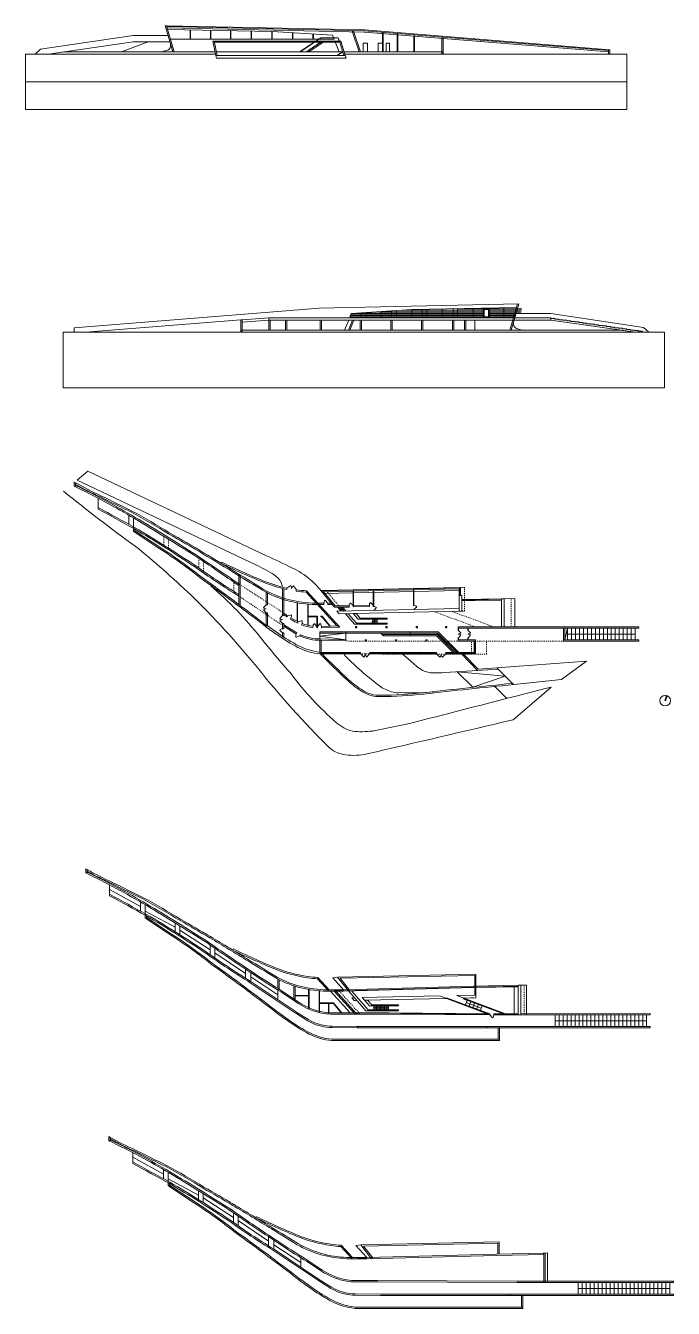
# Model space of a CAD drawing. Header units: millimetres. Extents: x 1342160 to 1488661, y 323416 to 613398.
import ezdxf

# ---------------------------------------------------------------- set-up
doc = ezdxf.new("R2010")
doc.units = ezdxf.units.MM
doc.header["$LTSCALE"] = 1016
doc.linetypes.add('STYLE_01', pattern=[0.41664, 0.20828, -0.20836])
for name, color, linetype, lineweight in [('Aristration', 7, 'Continuous', 5), ('ARROWS', 7, 'Continuous', 20), ('DOORS', 7, 'Continuous', 20), ('DOTTED', 7, 'STYLE_01', 5), ('GROUND', 7, 'Continuous', 5), ('HEAVY', 7, 'Continuous', 15), ('MEDIUM', 7, 'Continuous', 5), ('None', 7, 'Continuous', 5), ('scale', 7, 'Continuous', 20)]:
    doc.layers.add(name, color=color, linetype=linetype, lineweight=lineweight)

# ---------------------------------------------------------------- blocks, each defined once
blk = doc.blocks.new('*U0')
at = {"layer": 'HEAVY', "lineweight": 15}
for p, q in [((-167634, 103005), (-148497, 105769)), ((-145091, 105769), (-151101, 103505)), ((-148497, 105769), (-140178, 105769)), ((-40706, 103005), (-40706, 104005))]:
    blk.add_line(p, q, dxfattribs=at)
for points in [[(-140968, 109430), (-139183, 103505), (-139496, 103505), (-141284, 109437), (-140968, 109430)], [(-140624, 107246), (-148477, 107246), (-169419, 104098), (-170678, 103005)], [(-129855, 103005), (-167634, 103005), (-164173, 103505), (-129963, 103505)], [(-100776, 103505), (-78375, 103505), (-78375, 103005), (-100616, 103005)]]:
    blk.add_lwpolyline(points, dxfattribs=at)
for points in [[(-96168, 107973), (-41006, 103527), (-41006, 103828), (-96132, 108271), (-140908, 109229), (-140817, 108927)], [(-98968, 108223), (-98661, 108223), (-97070, 103505), (-97377, 103505), (-98968, 108223)], [(-91969, 103505), (-92119, 103505), (-92119, 107741), (-91969, 107741)], [(-88631, 103505), (-88781, 103505), (-88781, 107528), (-88631, 107528)], [(-130479, 105897), (-130172, 105897), (-129484, 102705), (-129791, 102705), (-130479, 105897)], [(-130129, 105697), (-101662, 105697), (-101662, 105897), (-130172, 105897)], [(-101849, 105897), (-101542, 105897), (-100520, 102705), (-100827, 102705), (-101849, 105897)], [(-84831, 103505), (-84981, 103505), (-84981, 107161), (-84831, 107161)], [(-78375, 103178), (-78675, 103178), (-78675, 106667), (-78375, 106643)], [(-129791, 102705), (-100520, 102705), (-100324, 102092), (-129659, 102092)], [(-41006, 103005), (-40706, 103005), (-40706, 104005), (-41006, 104005)]]:
    blk.add_lwpolyline(points, close=True, dxfattribs=at)
at = {"layer": 'HEAVY', "lineweight": 15, "flags": 128}
blk.add_lwpolyline([(-142092, 103505), (-139496, 103505), (-140006, 105196), (-140006, 105196, -0.1066449), (-140191, 104336), (-140191, 104336), (-140191, 104336, -0.2020886), (-140951, 103812), (-140951, 103812), (-140951, 103812, -0.0305524), (-142092, 103505)], format="xyb", close=True, dxfattribs=at)
blk = doc.blocks.new('*U1')
at = {"layer": 'HEAVY', "lineweight": 15}
for p, q in [((-106382, 45581), (-61225, 46547)), ((-61225, 46547), (-63013, 40615)), ((-161803, 41115), (-106382, 45581)), ((-161803, 40115), (-161803, 41115)), ((-71231, 42879), (-71231, 40615)), ((-33312, 40115), (-28342, 40115))]:
    blk.add_line(p, q, dxfattribs=at)
blk.add_lwpolyline([(-61886, 44356), (-54032, 44356), (-33090, 41208), (-31831, 40115)], dxfattribs=at)
for points in [[(-124134, 40288), (-123834, 40288), (-123834, 42921), (-124134, 42896)], [(-124134, 40115), (-34875, 40115), (-38337, 40615), (-124134, 40615)], [(-123834, 42921), (-117828, 43379), (-117828, 42879), (-123834, 42421)], [(-117828, 42879), (-54012, 42879), (-54012, 43379), (-117828, 43379)], [(-117828, 40615), (-117528, 40615), (-117528, 42879), (-117828, 42879)], [(-114028, 40615), (-113728, 40615), (-113728, 42879), (-114028, 42879)], [(-106180, 40615), (-105880, 40615), (-105880, 42879), (-106180, 42879)], [(-54012, 43379), (-54012, 43229), (-53112, 43229), (-53112, 43099), (-52212, 43099), (-52212, 42969), (-51312, 42969), (-51312, 42839), (-50412, 42839), (-50412, 42709), (-49512, 42709), (-49512, 42579), (-48612, 42579), (-48612, 42449), (-47712, 42449), (-47712, 42319), (-46812, 42319), (-46812, 42189), (-45912, 42189), (-45912, 42059), (-45012, 42059), (-45012, 41929), (-44112, 41929), (-44112, 41799), (-43212, 41799), (-43212, 41669), (-42312, 41669), (-42312, 41539), (-41412, 41539), (-41412, 41409), (-40512, 41409), (-40512, 41279), (-39612, 41279), (-39612, 41149), (-38712, 41149), (-38712, 41019), (-37812, 41019), (-37812, 40889), (-36912, 40889), (-36912, 40759), (-36012, 40759), (-36012, 40629), (-35112, 40629), (-35112, 40499), (-34212, 40499), (-34212, 40369), (-33312, 40369), (-33312, 40115), (-34875, 40115), (-54012, 42879)]]:
    blk.add_lwpolyline(points, close=True, dxfattribs=at)
at = {"layer": 'HEAVY', "lineweight": 15, "flags": 128}
blk.add_lwpolyline([(-62503, 42306, 0.1066449), (-62318, 41446), (-62318, 41446), (-62318, 41446, 0.2020886), (-61558, 40922), (-61558, 40922), (-61558, 40922, 0.0305524), (-60417, 40615), (-60417, 40615)], format="xyb", dxfattribs=at)
blk = doc.blocks.new('*U2')
at = {"layer": 'HEAVY', "lineweight": 15}
for p, q in [((-113754, -18014), (-113694, -17720)), ((-65139, -20125), (-65139, -20432)), ((-74118, -20620), (-74124, -20320)), ((-110796, -28518), (-110670, -28246)), ((-102001, -26269), (-102003, -26269)), ((-74972, -29432), (-74972, -29732)), ((-71052, -29732), (-71352, -29732)), ((-51137, -29432), (-51137, -29732)), ((-96000, -32538), (-96000, -32538)), ((-66238, -35744), (-65954, -36025)), ((-62681, -39265), (-62403, -39540))]:
    blk.add_line(p, q, dxfattribs=at)
for points in [[(-161793, 5307), (-161493, 5307), (-161493, 6058), (-161793, 6254)], [(-148394, -4865), (-148094, -4865), (-148094, -4393), (-148394, -4224)], [(-124604, -21412), (-124304, -21635), (-124304, -15084), (-124604, -14904)], [(-118367, -21498), (-118067, -21498), (-118067, -18825), (-118367, -18672)], [(-114709, -23935), (-114409, -23935), (-114409, -17868), (-114709, -17797)], [(-98743, -21835), (-98643, -21835), (-98648, -18398), (-98748, -18398)], [(-94165, -21874), (-94065, -21874), (-94068, -18297), (-94168, -18297)], [(-85090, -21676), (-84990, -21676), (-84997, -18099), (-85097, -18099)], [(-74724, -22938), (-74124, -22938), (-74124, -19389), (-74733, -19389)], [(-65139, -26484), (-64539, -26484), (-64539, -20125), (-65139, -20125)], [(-111398, -25244), (-111298, -25304), (-111298, -21055), (-111398, -21038)], [(-109009, -26109), (-108909, -26132), (-108909, -21342), (-109009, -21335)], [(-105329, -21113), (-105329, -21413), (-106446, -21420), (-106721, -21120)], [(-103727, -21113), (-103488, -21413), (-104429, -21413), (-104429, -21113)], [(-74724, -22938), (-101913, -23546), (-102384, -22957), (-74724, -22351)], [(-118367, -26132), (-118067, -26357), (-118067, -23298), (-118367, -23298)], [(-114709, -26939), (-114409, -26939), (-114409, -25735), (-114709, -25735)], [(-108909, -24189), (-106811, -24189), (-106811, -24089), (-108909, -24089)], [(-106911, -26698), (-106811, -26698), (-106811, -24189), (-106911, -24189)], [(-106002, -24189), (-105784, -24189), (-105737, -24089), (-106002, -24089)], [(-104029, -26333), (-103903, -26329), (-105737, -24089), (-105784, -24189)], [(-91041, -25637), (-97955, -25637), (-99842, -23501), (-100497, -23515), (-98446, -25837), (-91041, -25837), (-91041, -25637)], [(-98729, -23477), (-98074, -23462), (-97117, -24546), (-91041, -24546), (-91041, -24746), (-97607, -24746)], [(-114709, -28721), (-114409, -28920), (-114409, -27839), (-114709, -27839)], [(-106283, -27902), (-100411, -27902), (-100411, -27602), (-106283, -27602)], [(-98213, -26683), (-97913, -26683), (-97913, -26383), (-98213, -26383)], [(-91341, -26699), (-91041, -26699), (-91041, -26399), (-91341, -26399)], [(-84468, -26715), (-84168, -26715), (-84168, -26415), (-84468, -26415)], [(-77870, -26715), (-77570, -26715), (-77570, -26415), (-77870, -26415)], [(-74972, -26784), (-34142, -26784), (-34142, -26484), (-74972, -26484)], [(-74972, -27208), (-74872, -27208), (-74872, -26784), (-74972, -26784)], [(-72786, -27208), (-72686, -27208), (-72686, -26784), (-72786, -26784)], [(-51137, -29432), (-50837, -29432), (-50837, -26784), (-51137, -26784)], [(-106283, -32592), (-105983, -32601), (-105983, -29459), (-106283, -29459)], [(-96034, -29684), (-95734, -29684), (-95734, -29384), (-96034, -29384)], [(-89162, -29700), (-88862, -29700), (-88862, -29400), (-89162, -29400)], [(-82289, -29715), (-81989, -29715), (-81989, -29415), (-82289, -29415)], [(-74972, -29008), (-74872, -29008), (-74872, -29432), (-74972, -29432)], [(-74972, -29432), (-71052, -29432), (-71052, -29732), (-74972, -29732)], [(-72786, -29008), (-72686, -29008), (-72686, -29432), (-72786, -29432)], [(-51137, -29732), (-34142, -29732), (-34142, -29432), (-51137, -29432)]]:
    blk.add_lwpolyline(points, close=True, dxfattribs=at)
at = {"layer": 'HEAVY', "lineweight": 15, "flags": 128}
for points in [[(-107101, -21104, 0.0020216), (-108025, -21087), (-108025, -21087), (-108025, -21087, -0.1226229), (-119066, -17947), (-119066, -17947), (-119066, -17947, 0.0050417), (-124870, -14395), (-124870, -14395), (-124870, -14395), (-124870, -14395, 0.0092645), (-140313, -5188), (-140313, -5188), (-140313, -5188, 0.0130573), (-148756, -293), (-148756, -293), (-148756, -293, -0.0026234), (-155778, 3169), (-155778, 3169), (-155778, 3169, -0.0209075), (-161493, 6058), (-161493, 6058), (-161493, 5715), (-161493, 5715, 0.0203443), (-155907, 2898), (-155907, 2898), (-155907, 2898), (-155907, 2898, 0.0026192), (-148894, -559), (-148894, -559), (-148894, -559, -0.0130545), (-140466, -5446), (-140466, -5446), (-140466, -5446, -0.0092683), (-125026, -14651), (-125026, -14651), (-125026, -14651, -0.0050479), (-119220, -18204), (-119220, -18204), (-119220, -18204), (-119220, -18204, 0.1227144), (-108032, -21387), (-108032, -21387), (-108032, -21387, -0.0026536), (-106823, -21410), (-106823, -21410)], [(-124417, -16888), (-124417, -16888, 0.0028448), (-134262, -10199), (-134262, -10199), (-134262, -10199), (-134262, -10199, 0.0066102), (-148001, -1725), (-148001, -1725), (-148001, -1725), (-148001, -1725, 0.0194179), (-161493, 5495), (-161493, 5495), (-161493, 5307), (-161793, 5307), (-161793, 5307, -0.0196546), (-148153, -1983), (-148153, -1983), (-148153, -1983, -0.0066081), (-134426, -10450), (-134426, -10450), (-134426, -10450), (-134426, -10450, -0.0028439), (-124587, -17135), (-124587, -17135), (-124587, -17135)], [(-156413, 504), (-156413, 161), (-156413, 161, 0.0007203), (-148214, -4322), (-148214, -4322), (-148214, -4322, -0.0145401), (-134649, -12837), (-134649, -12837), (-134649, -12837, 0.0176756), (-124604, -19503), (-124604, -19503), (-124604, -19149), (-124604, -19149, -0.0175326), (-134478, -12591), (-134478, -12591), (-134478, -12591, 0.0145489), (-148066, -4061), (-148066, -4061), (-148066, -4061), (-148066, -4061, -0.0007334), (-156413, 504), (-156413, 504), (-156413, 504)], [(-148394, -4865), (-148094, -4865), (-148094, -4763), (-142253, -8591), (-142253, -8591, -0.0240402), (-133162, -15120), (-133162, -15120), (-133162, -15120, -0.0058749), (-124604, -21412), (-124604, -21412), (-124604, -21412), (-124604, -21412, -0.0043209), (-118367, -26139), (-118367, -26139), (-118367, -26518), (-118367, -26518), (-118367, -26518, 0.0044488), (-124783, -21652), (-124783, -21652), (-124783, -21652, 0.0058799), (-133343, -15360), (-133343, -15360), (-133343, -15360, 0.0240595), (-142418, -8842), (-142418, -8842), (-148010, -5149), (-148394, -4865)], [(-113754, -18014, -0.0453445), (-119244, -16322), (-119244, -16322), (-119244, -16322, -0.0153355), (-128545, -12150), (-128545, -12150), (-128414, -11880), (-128414, -11880, 0.0153351), (-119130, -16045), (-119130, -16045), (-119130, -16045, 0.0453314), (-113694, -17720), (-113694, -17720)], [(-102395, -26282), (-109353, -18626), (-109353, -18626, -0.0180191), (-111627, -18388), (-111627, -18388), (-111585, -18091), (-111585, -18091, 0.018462), (-109277, -18331), (-109277, -18331), (-101736, -26561), (-102395, -26282)], [(-110796, -28518, 0.11319), (-106103, -29502), (-106103, -29502), (-100411, -29674), (-100411, -29374), (-106101, -29202), (-106101, -29202, -0.113367), (-110670, -28246), (-110670, -28246)]]:
    blk.add_lwpolyline(points, format="xyb", dxfattribs=at)
at = {"layer": 'HEAVY', "lineweight": 15}
for points in [[(-105628, -18251), (-105628, -18251), (-102829, -21757), (-99643, -21691), (-99643, -21991), (-102971, -22060), (-106006, -18259), (-105628, -18251), (-105628, -18251)], [(-95065, -21576), (-95058, -21895), (-98743, -21972), (-98743, -21672), (-95065, -21595)], [(-101736, -26561), (-105903, -26692), (-105912, -26392), (-102395, -26282), (-101736, -26561)]]:
    blk.add_lwpolyline(points, dxfattribs=at)
at = {"layer": 'HEAVY', "lineweight": 15, "flags": 128}
for points in [[(-105983, -32601), (-106198, -32601), (-106198, -32601, -0.0929488), (-111241, -31110), (-111241, -31110), (-111241, -31110, -0.0366085), (-115878, -28292), (-115878, -28292), (-118367, -26518), (-118367, -26027), (-115645, -27967), (-115645, -27967, 0.0366085), (-111058, -30754), (-111058, -30754), (-111058, -30754, 0.0906421), (-106283, -32189), (-106283, -32189), (-106283, -32189)], [(-114409, -23349), (-114409, -23723), (-114409, -23723, 0.0096988), (-113728, -24205), (-113728, -24205), (-113559, -23957), (-113559, -23957, -0.0123123), (-114409, -23349), (-114409, -23349)], [(-114409, -26339), (-114409, -26339, 0.0104876), (-111596, -28106), (-111596, -28106), (-111457, -27839), (-111457, -27839, -0.0110545), (-114409, -25980), (-114409, -25980), (-114409, -25980)], [(-111128, -25373), (-111255, -25646), (-111255, -25646, -0.0068441), (-111534, -25511), (-111534, -25511), (-111534, -25511, -0.0190599), (-112962, -24702), (-112962, -24702), (-112804, -24447)], [(-110402, -26001), (-110402, -26001, 0.0584039), (-107840, -26622), (-107840, -26622), (-107803, -26324), (-107803, -26324, -0.0584039), (-110298, -25720), (-110298, -25720), (-110402, -26001)]]:
    blk.add_lwpolyline(points, format="xyb", close=True, dxfattribs=at)
blk = doc.blocks.new('*U3')
at = {"layer": 'HEAVY', "lineweight": 15}
for p, q in [((-61386, -107518), (-61386, -107824)), ((-99409, -113686), (-99411, -113686))]:
    blk.add_line(p, q, dxfattribs=at)
at = {"layer": 'HEAVY', "lineweight": 15, "flags": 128}
blk.add_lwpolyline([(-131670, -97615), (-131670, -97615, 0.007829), (-121825, -104304), (-121825, -104304), (-121825, -104304, 0.010006), (-115475, -108404), (-115475, -108404), (-115475, -108404, -0.0081263), (-110967, -111374), (-110967, -111374), (-110967, -111374, 0.0969815), (-105386, -113601), (-105386, -113601), (-105386, -113601, 0.0288489), (-103348, -113739), (-103348, -113739), (-103348, -113739, 0.0065494), (-98562, -113718), (-98562, -113718), (-98297, -114010), (-98297, -114010, -0.0065847), (-103357, -114039), (-103357, -114039), (-103357, -114039, -0.0288849), (-105433, -113898), (-105433, -113898), (-105433, -113898, -0.0971888), (-111133, -111624), (-111133, -111624), (-111133, -111624, 0.0081292), (-115635, -108658), (-115635, -108658), (-115635, -108658, -0.010001), (-121991, -104554), (-121991, -104554), (-121991, -104554, -0.0078278), (-131843, -97861), (-131843, -97861)], format="xyb", close=True, dxfattribs=at)
blk.add_lwpolyline([(-104231, -108827, 0.0026536), (-105440, -108804), (-105440, -108804), (-105440, -108804, -0.1227144), (-116629, -105621), (-116629, -105621), (-116629, -105621, 0.0050479), (-122434, -102068), (-122434, -102068), (-122434, -102068, 0.0052738), (-131178, -96760), (-131178, -96760), (-131025, -96502), (-131025, -96502, -0.0052724), (-122278, -101812), (-122278, -101812), (-122278, -101812, -0.0050417), (-116474, -105363), (-116474, -105363), (-116474, -105363, 0.1226229), (-105433, -108504), (-105433, -108504), (-105433, -108504, -0.0020216), (-104509, -108520), (-104509, -108520)], format="xyb", dxfattribs=at)
at = {"layer": 'HEAVY', "lineweight": 15}
for points in [[(-115775, -108404), (-115475, -108404), (-115475, -106242), (-115775, -106088)], [(-112118, -110797), (-111818, -110797), (-111818, -107723), (-112118, -107627)], [(-111818, -109891), (-108806, -109891), (-108806, -109791), (-111818, -109791)], [(-108806, -112660), (-108706, -112720), (-108706, -108472), (-108806, -108455)], [(-106417, -113526), (-106317, -113549), (-106317, -108759), (-106417, -108752)], [(-102905, -108529), (-102629, -108830), (-104235, -108827), (-104509, -108520)], [(-98297, -114010), (-103003, -108827), (-102905, -108529), (-97887, -114005)], [(-61386, -114200), (-60786, -114200), (-60786, -107518), (-61386, -107518)], [(-106317, -111606), (-104219, -111606), (-104219, -111506), (-106317, -111506)], [(-104319, -113781), (-104219, -113781), (-104219, -111606), (-104319, -111606)], [(-104219, -111606), (-103192, -111606), (-103145, -111506), (-104219, -111506)], [(-101437, -113750), (-101311, -113746), (-103145, -111506), (-103192, -111606)]]:
    blk.add_lwpolyline(points, close=True, dxfattribs=at)
blk = doc.blocks.new('*U4')
at = {"layer": 'MEDIUM', "lineweight": 5}
for p, q in [((-96127, 108471), (-140968, 109430)), ((-140711, 108576), (-117073, 108137)), ((-135628, 106415), (-135628, 108482)), ((-135528, 106415), (-135528, 108480)), ((-131025, 106415), (-131025, 108394)), ((-130925, 106415), (-130925, 108394)), ((-126490, 106415), (-126490, 108310)), ((-126390, 106415), (-126390, 108310)), ((-121809, 106415), (-121809, 108225)), ((-121709, 106415), (-121709, 108223)), ((-117135, 106415), (-117135, 108135)), ((-117073, 108137), (-103365, 107270)), ((-117035, 106415), (-117035, 108135)), ((-112464, 106415), (-112464, 107846)), ((-112364, 106415), (-112364, 107846)), ((-107826, 106415), (-107826, 107552)), ((-107726, 106415), (-107726, 107546)), ((-40706, 104005), (-96127, 108471)), ((-103027, 106415), (-140060, 106415)), ((-110845, 103505), (-106026, 106717)), ((-110817, 103463), (-106011, 106667)), ((-108783, 103505), (-105495, 105697)), ((-106026, 106717), (-102112, 106717)), ((-106011, 106667), (-102148, 106667)), ((-103365, 107270), (-103027, 106415)), ((-102771, 105769), (-101860, 103505)), ((-102148, 106667), (-101897, 105882)), ((-102112, 106717), (-101849, 105897)), ((-129656, 103505), (-101083, 103505))]:
    blk.add_line(p, q, dxfattribs=at)
for points in [[(-108283, 104105), (-108283, 104305), (-107983, 104305), (-107983, 104505), (-107683, 104505), (-107683, 104705), (-107383, 104705), (-107383, 104905)], [(-107383, 104705), (-107383, 104905), (-107083, 104905), (-107083, 105105), (-106783, 105105), (-106783, 105305), (-106483, 105305), (-106483, 105505)], [(-106483, 105305), (-106483, 105505), (-106183, 105505), (-106183, 105705), (-105883, 105705), (-105883, 105905), (-105583, 105905), (-105583, 105905)], [(-109183, 103505), (-109183, 103705), (-108883, 103705), (-108883, 103905), (-108583, 103905), (-108583, 104105), (-108283, 104105), (-108283, 104305)], [(-102188, 102705), (-102188, 102905), (-101888, 102905), (-101888, 103105), (-101588, 103105), (-101588, 103305), (-101288, 103305), (-101288, 103505)]]:
    blk.add_lwpolyline(points, dxfattribs=at)
for points in [[(-96435, 105513), (-95512, 105513), (-95512, 103505), (-96435, 103505)], [(-93042, 105513), (-92119, 105513), (-92119, 103505), (-93042, 103505)], [(-91256, 105513), (-90482, 105513), (-90482, 103505), (-91256, 103505)]]:
    blk.add_lwpolyline(points, close=True, dxfattribs=at)
blk = doc.blocks.new('*U5')
at = {"layer": 'MEDIUM', "lineweight": 5}
for p, q in [((-61541, 46541), (-63326, 40617)), ((-99144, 44380), (-99540, 43379)), ((-99457, 43589), (-69301, 43589)), ((-99342, 43879), (-69301, 43879)), ((-99211, 44211), (-69301, 44211)), ((-85436, 45248), (-99144, 44380)), ((-97734, 44469), (-69301, 44469)), ((-97008, 43379), (-97008, 44515)), ((-95811, 43379), (-95811, 44591)), ((-92904, 44775), (-69301, 44775)), ((-92364, 43379), (-92364, 44809)), ((-90045, 43379), (-90045, 44956)), ((-88920, 43379), (-88920, 45027)), ((-87671, 45106), (-69301, 45106)), ((-85474, 43379), (-85474, 45245)), ((-61798, 45686), (-85436, 45248)), ((-83082, 43379), (-83082, 45291)), ((-82030, 43379), (-82030, 45311)), ((-78620, 43379), (-78620, 45374)), ((-76119, 43379), (-76119, 45420)), ((-75206, 45437), (-60554, 45437)), ((-75103, 43379), (-75103, 45439)), ((-71584, 43379), (-71584, 45504)), ((-69201, 45337), (-68015, 45337)), ((-69201, 43379), (-69201, 45337)), ((-68015, 45337), (-68015, 43379)), ((-67915, 45106), (-60646, 45106)), ((-67915, 44775), (-60737, 44775)), ((-67915, 44469), (-60822, 44469)), ((-67915, 44211), (-61929, 44211)), ((-67915, 43879), (-62029, 43879)), ((-67915, 43589), (-62117, 43589)), ((-64618, 43379), (-64618, 45634)), ((-99738, 42879), (-100649, 40615)), ((-98842, 42879), (-99753, 40615)), ((-98542, 42879), (-99453, 40615))]:
    blk.add_line(p, q, dxfattribs=at)
for points in [[(-69301, 45437), (-67915, 45437), (-67915, 43379), (-69301, 43379)], [(-69101, 45237), (-68115, 45237), (-68115, 43579), (-69101, 43579)], [(-97158, 40615), (-96858, 40615), (-96858, 42879), (-97158, 42879)], [(-90195, 40615), (-89895, 40615), (-89895, 42879), (-90195, 42879)], [(-83232, 40615), (-82932, 40615), (-82932, 42879), (-83232, 42879)], [(-76269, 40615), (-75969, 40615), (-75969, 42879), (-76269, 42879)], [(-73570, 40615), (-73270, 40615), (-73270, 42879), (-73570, 42879)]]:
    blk.add_lwpolyline(points, close=True, dxfattribs=at)
blk = doc.blocks.new('*U6')
at = {"layer": 'MEDIUM', "lineweight": 5}
for p, q in [((-161160, 6667), (-158761, 8689)), ((-156413, 504), (-156413, 2595)), ((-149446, -3309), (-149446, -1232)), ((-148394, -4865), (-148394, -1843)), ((-74430, -17567), (-105628, -18251)), ((-74737, -17574), (-105628, -18251)), ((-74480, -17618), (-105627, -18301)), ((-74530, -17669), (-105626, -18351)), ((-74730, -17874), (-105393, -18546)), ((-74722, -18274), (-105384, -18945)), ((-74730, -17874), (-74730, -19389)), ((-74530, -17669), (-74530, -19389)), ((-74480, -17618), (-74480, -19389)), ((-74430, -17567), (-74430, -19389)), ((-74124, -20320), (-65139, -20125)), ((-74123, -20370), (-65138, -20175)), ((-74122, -20420), (-65136, -20225)), ((-64539, -20125), (-62139, -20069)), ((-62139, -20069), (-62139, -26484)), ((-101480, -22937), (-102193, -22044)), ((-101103, -22929), (-101816, -22036)), ((-100726, -22920), (-101438, -22028)), ((-100349, -22912), (-101061, -22020)), ((-65139, -20432), (-74118, -20620)), ((-94519, -25637), (-94219, -24746)), ((-94219, -25637), (-94219, -24746)), ((-93919, -25637), (-93919, -24746)), ((-93619, -25637), (-93619, -24746)), ((-93319, -25637), (-93319, -24746)), ((-106283, -29204), (-106283, -27902)), ((-100411, -27902), (-106283, -28553)), ((-106283, -28553), (-100411, -29374)), ((-100411, -27602), (-100411, -27902)), ((-100411, -29374), (-100411, -27902)), ((-100411, -27902), (-79623, -27902)), ((-91885, -28502), (-92433, -27902)), ((-51137, -26784), (-51137, -29432)), ((-50837, -29432), (-50237, -26784)), ((-50237, -26784), (-50237, -29432)), ((-49337, -26784), (-49337, -29432)), ((-48437, -26784), (-48437, -29432)), ((-47537, -26784), (-47537, -29432)), ((-46637, -26784), (-46637, -29432)), ((-45737, -26784), (-45737, -29432)), ((-44837, -26784), (-44837, -29432)), ((-43937, -26784), (-43937, -29432)), ((-43037, -26784), (-43037, -29432)), ((-42137, -26784), (-42137, -29432)), ((-41237, -26784), (-41237, -29432)), ((-40337, -26784), (-40337, -29432)), ((-39437, -26784), (-39437, -29432)), ((-38537, -26784), (-38537, -29432)), ((-37637, -26784), (-37637, -29432)), ((-36737, -26784), (-36737, -29432)), ((-35837, -26784), (-35837, -29432)), ((-34937, -26784), (-34937, -29432)), ((-71352, -29732), (-71352, -32265)), ((-71152, -29732), (-71152, -32465)), ((-71102, -29732), (-71102, -32515)), ((-71052, -29732), (-71052, -32563)), ((-97080, -32239), (-105983, -32239)), ((-97080, -32439), (-105983, -32439)), ((-97080, -32489), (-105983, -32489)), ((-97080, -32539), (-105983, -32539)), ((-97080, -32537), (-97080, -32239)), ((-94922, -32539), (-94922, -32239)), ((-94922, -32239), (-79906, -32255)), ((-94922, -32439), (-79906, -32455)), ((-94922, -32489), (-79906, -32505)), ((-94922, -32539), (-79906, -32555)), ((-79906, -32255), (-79906, -32555)), ((-77748, -32557), (-77748, -32257)), ((-77748, -32257), (-71352, -32265)), ((-77748, -32457), (-71152, -32465)), ((-77748, -32507), (-71102, -32515)), ((-77746, -32555), (-71052, -32563)), ((-75182, -36627), (-71626, -40147)), ((-75182, -36627), (-64317, -37645)), ((-64317, -37645), (-71626, -40147)), ((-65954, -36025), (-70572, -36344)), ((-66238, -35744), (-70453, -36036)), ((-65954, -36025), (-62681, -39265)), ((-66660, -39947), (-64001, -42673)), ((-62562, -47472), (-53915, -40076))]:
    blk.add_line(p, q, dxfattribs=at)
at = {"layer": 'MEDIUM', "lineweight": 5, "flags": 128}
for points in [[(-161160, 6667), (-120715, -12455), (-120715, -12455, -0.0319669), (-116583, -14743), (-116583, -14743), (-116583, -14743, -0.1302353), (-115019, -16447), (-115019, -16447), (-115019, -16447, -0.0610801), (-114725, -17484), (-114725, -17484)], [(-158761, 8689), (-118316, -10433), (-118316, -10433, -0.0110543), (-112627, -13110), (-112627, -13110), (-112627, -13110), (-112627, -13110, -0.0691889), (-108381, -15821), (-108381, -15821), (-108381, -15821, -0.0344276), (-106006, -18259), (-106006, -18259)], [(-164248, 4179), (-164248, 4179, 0.0138586), (-148050, -8211), (-148050, -8211), (-148050, -8211), (-148050, -8211, -0.0211347), (-135473, -19248), (-135473, -19248), (-135473, -19248), (-135473, -19248, -0.0288591), (-120459, -35589), (-120459, -35589), (-120459, -35589, 0.0300886), (-103965, -53960), (-103965, -53960), (-103965, -53960, 0.1308629), (-100492, -55403), (-100492, -55403), (-100492, -55403, 0.0914231), (-95537, -55171), (-95537, -55171), (-95537, -55171, 0.0025212), (-62562, -47472), (-62562, -47472), (-62562, -47472)], [(-130886, -17188, -0.0440703), (-119764, -28776), (-119764, -28776), (-119764, -28776, 0.0096666), (-112702, -37197), (-112702, -37197), (-112702, -37197, 0.0513141), (-102584, -48092), (-102584, -48092), (-102584, -48092, 0.1099987), (-98872, -50060), (-98872, -50060), (-98872, -50060, 0.0610494), (-94379, -50026), (-94379, -50026), (-94379, -50026, 0.0131434), (-85647, -48233), (-85647, -48233), (-85647, -48233, 0.0002768), (-53915, -40076), (-53915, -40076)], [(-74813, -32261), (-79329, -27748), (-79329, -27748, 0.1988035), (-79682, -27602), (-79682, -27602), (-100411, -27602)], [(-75238, -32260), (-79541, -27960), (-79541, -27960, 0.1988035), (-79682, -27902), (-79682, -27902), (-100411, -27902)], [(-106198, -32601, 0.0081127), (-100030, -38563), (-100030, -38563), (-100030, -38563, 0.0466653), (-96628, -41137), (-96628, -41137), (-96628, -41137, 0.1586484), (-92564, -42238), (-92564, -42238), (-92564, -42238, 0.023676), (-82764, -41677), (-82764, -41677), (-82764, -41677, -0.0058339), (-62403, -39540), (-62403, -39540), (-62403, -39540)], [(-105761, -32612), (-105761, -32612, 0.0078114), (-99826, -38343), (-99826, -38343), (-99826, -38343), (-99826, -38343, 0.0466883), (-96466, -40884), (-96466, -40884), (-96466, -40884, 0.1590298), (-92573, -41938), (-92573, -41938), (-92573, -41938, 0.0236867), (-82797, -41379), (-82797, -41379), (-82797, -41379, -0.0057617), (-62681, -39265), (-62681, -39265)], [(-100787, -32741, 0.0386706), (-93647, -39100), (-93647, -39100), (-93647, -39100, 0.1198627), (-91140, -40692), (-91140, -40692), (-91140, -40692, 0.1609622), (-88099, -41348), (-88099, -41348), (-88099, -41348, 0.0381432), (-80552, -41170), (-80552, -41170)], [(-70572, -36344), (-78019, -36800), (-78019, -36800, -0.0149879), (-80595, -36881), (-80595, -36881), (-80595, -36881, -0.1156702), (-83010, -36318), (-83010, -36318), (-83010, -36318, -0.0680863), (-85827, -34066), (-85827, -34066), (-85827, -34066, -0.0327293), (-87608, -32547), (-87608, -32547)]]:
    blk.add_lwpolyline(points, format="xyb", dxfattribs=at)
at = {"layer": 'MEDIUM', "lineweight": 5}
for points in [[(-75663, -32260), (-79724, -28202), (-92159, -28202)], [(-76088, -32259), (-79848, -28502), (-91885, -28502)], [(-70453, -36036), (-73826, -32562), (-74244, -32562), (-70572, -36344)], [(-62403, -39540), (-51586, -38404), (-45967, -34218), (-66238, -35744)]]:
    blk.add_lwpolyline(points, dxfattribs=at)
blk = doc.blocks.new('*U7')
at = {"layer": 'MEDIUM', "lineweight": 5}
for p, q in [((-153822, -86913), (-153822, -84821)), ((-153822, -86913), (-153822, -87255)), ((-146854, -90725), (-146854, -88649)), ((-145802, -92282), (-145802, -89259)), ((-145802, -92282), (-145502, -92282)), ((-145419, -92566), (-145802, -92282)), ((-145502, -92282), (-145502, -92180)), ((-145502, -92180), (-139661, -96008)), ((-139826, -96259), (-145419, -92566)), ((-138985, -95414), (-138985, -93394)), ((-137933, -96075), (-137933, -94043)), ((-131037, -98402), (-131037, -100611)), ((-129985, -101273), (-129985, -99110)), ((-125953, -99567), (-125822, -99297)), ((-123103, -105890), (-123103, -103791)), ((-122012, -106566), (-111818, -113397)), ((-122012, -106920), (-111818, -113753)), ((-121890, -106648), (-121890, -104622)), ((-104235, -108827), (-106761, -106043)), ((-106685, -105747), (-104142, -108522)), ((-102255, -105650), (-103346, -105837)), ((-100904, -108530), (-103346, -105837)), ((-102965, -106258), (-102965, -106258)), ((-102255, -105650), (-70943, -104964)), ((-102255, -105650), (-99789, -108800)), ((-101650, -105937), (-71243, -105271)), ((-101650, -105937), (-99552, -108615)), ((-71243, -105271), (-71243, -109748)), ((-70943, -104964), (-70943, -110341)), ((-115775, -108571), (-115775, -110745)), ((-100896, -108730), (-102971, -108730)), ((-102904, -108530), (-100904, -108530)), ((-100896, -108780), (-102737, -108780)), ((-100896, -108830), (-102737, -108830)), ((-71534, -107737), (-100904, -108530)), ((-100899, -108730), (-71529, -107937)), ((-100897, -108780), (-71527, -107987)), ((-100896, -108830), (-71526, -108037)), ((-96657, -110304), (-79173, -109921)), ((-79173, -109921), (-68385, -113951)), ((-75281, -109836), (-71243, -109748)), ((-75281, -109836), (-64269, -113949)), ((-71532, -108037), (-72132, -108037)), ((-71532, -107737), (-61386, -107518)), ((-61388, -107724), (-71528, -107937)), ((-61387, -107774), (-71527, -107987)), ((-61386, -107824), (-71526, -108037)), ((-62323, -107844), (-62323, -113901)), ((-95015, -112163), (-96657, -110304)), ((-77655, -110488), (-96137, -110893)), ((-96137, -110893), (-95483, -110879)), ((-95483, -110879), (-94525, -111963)), ((-88449, -112163), (-95015, -112163)), ((-94525, -111963), (-88449, -111963)), ((-94027, -113053), (-94027, -112163)), ((-93727, -113053), (-93727, -112163)), ((-93427, -113053), (-93427, -112163)), ((-93127, -113053), (-93127, -112163)), ((-93127, -113053), (-93127, -112163)), ((-92827, -113053), (-92827, -112163)), ((-92527, -113053), (-92527, -112163)), ((-92227, -113053), (-92227, -112163)), ((-91927, -113053), (-91927, -112163)), ((-91627, -113053), (-91627, -112163)), ((-91627, -113053), (-91627, -112163)), ((-91327, -113053), (-91327, -112163)), ((-91027, -113053), (-91027, -112163)), ((-90727, -113053), (-90727, -112163)), ((-88449, -111963), (-88449, -112163)), ((-77603, -110348), (-77655, -110488)), ((-77638, -110442), (-68239, -113952)), ((-77603, -110348), (-67833, -113997)), ((-73816, -110544), (-73781, -110450)), ((-73816, -110544), (-64696, -113950)), ((-73781, -110450), (-65081, -113699)), ((-73781, -110450), (-64412, -113949)), ((-70943, -110341), (-73763, -110403)), ((-72935, -110873), (-73334, -111942)), ((-72092, -111188), (-72491, -112257)), ((-72132, -110354), (-71532, -110354)), ((-71249, -111502), (-71648, -112572)), ((-70406, -111817), (-70805, -112887)), ((-69562, -112132), (-69962, -113202)), ((-115833, -113525), (-113112, -115465)), ((-113286, -115709), (-115775, -113935)), ((-109004, -115523), (-108204, -115935)), ((-108866, -115256), (-108078, -115662)), ((-67833, -113955), (-98170, -113696)), ((-67834, -114005), (-98124, -113747)), ((-67834, -114055), (-98078, -113797)), ((-97887, -114005), (-67833, -114201)), ((-67833, -113955), (-67833, -114201)), ((-61386, -113945), (-66933, -113953)), ((-66933, -113949), (-66933, -114200)), ((-61386, -113995), (-66933, -114003)), ((-61386, -114045), (-66933, -114053)), ((-53045, -114201), (-53045, -116848)), ((-52145, -114201), (-52145, -116848)), ((-51245, -114201), (-51245, -116848)), ((-50345, -114201), (-50345, -116848)), ((-49445, -114201), (-49445, -116848)), ((-48545, -114201), (-48545, -116848)), ((-47645, -114201), (-47645, -116848)), ((-46745, -114201), (-46745, -116848)), ((-45845, -114201), (-45845, -116848)), ((-44945, -114201), (-44945, -116848)), ((-44045, -114201), (-44045, -116848)), ((-43145, -114201), (-43145, -116848)), ((-42245, -114201), (-42245, -116848)), ((-41345, -114201), (-41345, -116848)), ((-40445, -114201), (-40445, -116848)), ((-39545, -114201), (-39545, -116848)), ((-38645, -114201), (-38645, -116848)), ((-37745, -114201), (-37745, -116848)), ((-36845, -114201), (-36845, -116848)), ((-35945, -114201), (-35945, -116848)), ((-35045, -114201), (-35045, -116848)), ((-34145, -114201), (-34145, -116848)), ((-33245, -114201), (-33245, -116848)), ((-32345, -114201), (-32345, -116848)), ((-97819, -116848), (-68461, -116848)), ((-97819, -117148), (-48545, -117148)), ((-68461, -117148), (-97819, -117148)), ((-68461, -116848), (-68461, -117148)), ((-65602, -119717), (-103606, -119717)), ((-65602, -120017), (-103606, -120017)), ((-65602, -119717), (-65602, -120017))]:
    blk.add_line(p, q, dxfattribs=at)
for points in [[(-159202, -82109), (-158902, -82109), (-158902, -81358), (-159202, -81162)], [(-145802, -92282), (-145502, -92282), (-145502, -91809), (-145802, -91641)], [(-88449, -113053), (-95364, -113053), (-99137, -108782), (-99792, -108796), (-95854, -113253), (-88449, -113253), (-88449, -113053)], [(-68461, -117148), (-31550, -117148), (-31550, -116848), (-68461, -116848)], [(-65902, -119717), (-65602, -119717), (-65602, -117148), (-65902, -117148)]]:
    blk.add_lwpolyline(points, close=True, dxfattribs=at)
at = {"layer": 'MEDIUM', "lineweight": 5, "flags": 128}
for points in [[(-131670, -97615, 0.0066102), (-145409, -89142), (-145409, -89142), (-145409, -89142, 0.0194179), (-158902, -81922), (-158902, -81922), (-158902, -82109), (-159202, -82109), (-159202, -82109, -0.0196546), (-145562, -89400), (-145562, -89400), (-145562, -89400, -0.006584), (-131843, -97861), (-131843, -97861)], [(-131025, -96502, 0.0039919), (-137721, -92605), (-137721, -92605), (-137721, -92605, 0.0130573), (-146164, -87709), (-146164, -87709), (-146164, -87709, -0.0026234), (-153186, -84248), (-153186, -84248), (-153186, -84248, -0.0209075), (-158902, -81358), (-158902, -81358), (-158902, -81702), (-158902, -81702, 0.0203443), (-153315, -84518), (-153315, -84518), (-153315, -84518, 0.0026192), (-146302, -87976), (-146302, -87976), (-146302, -87976, -0.0130545), (-137874, -92863), (-137874, -92863), (-137874, -92863, -0.0039944), (-131178, -96760), (-131178, -96760)], [(-108204, -115935, 0.1124784), (-103511, -117057), (-103511, -117057), (-97819, -117148), (-97819, -116848), (-103509, -116757), (-103509, -116757, -0.112635), (-108078, -115662), (-108078, -115662)]]:
    blk.add_lwpolyline(points, format="xyb", dxfattribs=at)
at = {"layer": 'MEDIUM', "lineweight": 5}
for points in [[(-103863, -108827), (-99370, -113730), (-99780, -113735)], [(-59547, -114200), (-59547, -107485), (-60786, -107518)], [(-97905, -110932), (-98535, -110946), (-99006, -110356), (-98425, -110343)], [(-66933, -114200), (-31550, -114201), (-31550, -113901), (-60786, -113944)]]:
    blk.add_lwpolyline(points, dxfattribs=at)
for centre, radius, start, end in [((1406352, 2756170), 3243033, 241.24373, 241.411811), ((1406352, 2756170), 3243333, 241.246638, 241.411724), ((-285218, -329186), 275442, 56.21653, 59.54864), ((-285218, -329186), 275742, 56.21554, 59.54966), ((-202970, -193753), 116157, 51.55714, 57.07011), ((-202970, -193754), 116457, 51.56101, 57.06955), ((-32787, 38437), 170557, 234.40623, 238.45676), ((-33460, 37461), 169072, 234.39756, 238.41533), ((-53308, 49924), 166207, 244.08254, 247.5969), ((-53308, 49924), 165907, 244.08254, 247.59682), ((-394016, -469854), 451724, 53.00477, 54.35232), ((-394017, -469852), 452023, 53.00471, 54.35112), ((-104600, -74377), 31739, 247.68208, 261.96676), ((-104600, -74377), 31439, 247.68249, 261.96676), ((-104600, -74377), 31739, 261.96676, 266.09598), ((-104600, -74377), 31439, 261.96676, 266.19746), ((-392417, -472064), 452535, 52.31523, 53.3348), ((-392417, -472064), 452835, 52.34454, 53.3348), ((-91753, -85494), 37103, 234.52383, 242.91014), ((-91753, -85494), 36803, 234.52383, 242.91014), ((-68299, -47572), 78910, 236.53012, 239.06351), ((-68299, -47572), 79210, 236.67347, 239.07696), ((-102152, -105825), 14267, 242.91014, 264.1514), ((-102152, -105825), 13967, 242.91014, 264.06757)]:
    blk.add_arc(centre, radius, start, end, dxfattribs=at)
blk = doc.blocks.new('*U8')
at = {"layer": 'MEDIUM', "lineweight": 5}
for p, q in [((-148576, -147440), (-148576, -145348)), ((-148576, -147440), (-148576, -147782)), ((-141608, -151253), (-141608, -149176)), ((-140556, -152809), (-140556, -149786)), ((-140556, -152809), (-140256, -152809)), ((-140173, -153093), (-140556, -152809)), ((-140256, -152809), (-140256, -152707)), ((-140256, -152707), (-134415, -156535)), ((-134580, -156786), (-140173, -153093)), ((-133739, -155941), (-133739, -153921)), ((-132687, -156603), (-132687, -154571)), ((-125791, -158929), (-125791, -161139)), ((-124739, -161800), (-124739, -159638)), ((-120707, -160094), (-120576, -159824)), ((-117857, -166417), (-117857, -164318)), ((-116644, -167175), (-116644, -165149)), ((-116766, -167093), (-106572, -173924)), ((-116766, -167447), (-106572, -174281)), ((-98989, -169354), (-101515, -166570)), ((-101439, -166274), (-98896, -169049)), ((-97009, -166177), (-98100, -166365)), ((-95658, -169057), (-98100, -166365)), ((-97719, -166785), (-97719, -166785)), ((-97009, -166177), (-65697, -165492)), ((-97009, -166177), (-94543, -169327)), ((-96404, -166464), (-65997, -165798)), ((-96404, -166464), (-94306, -169142)), ((-66286, -168264), (-55576, -168045)), ((-65997, -165798), (-65997, -168258)), ((-65697, -165492), (-65697, -168251)), ((-54806, -168023), (-55840, -168045)), ((-55576, -168045), (-55576, -168351)), ((-54806, -174427), (-54806, -168023)), ((-110529, -169098), (-110529, -171272)), ((-95650, -169257), (-97725, -169257)), ((-97658, -169057), (-95658, -169057)), ((-95650, -169307), (-97491, -169307)), ((-95650, -169357), (-97491, -169357)), ((-66288, -168264), (-95658, -169057)), ((-66280, -168564), (-95650, -169357)), ((-66280, -168564), (-55570, -168345)), ((-110587, -174052), (-107866, -175992)), ((-108040, -176236), (-110529, -174462)), ((-103758, -176050), (-102958, -176462)), ((-103620, -175783), (-102832, -176190)), ((-93316, -174245), (-61685, -174427)), ((-93051, -174537), (-61687, -174727)), ((-61687, -174427), (-26304, -174428)), ((-61687, -174727), (-26304, -174728)), ((-47799, -174728), (-47799, -177376)), ((-46899, -174728), (-46899, -177376)), ((-45999, -174728), (-45999, -177376)), ((-45099, -174728), (-45099, -177376)), ((-44199, -174728), (-44199, -177376)), ((-43299, -174728), (-43299, -177376)), ((-42399, -174728), (-42399, -177376)), ((-41499, -174728), (-41499, -177376)), ((-40599, -174728), (-40599, -177376)), ((-39699, -174728), (-39699, -177376)), ((-38799, -174728), (-38799, -177376)), ((-37899, -174728), (-37899, -177376)), ((-36999, -174728), (-36999, -177376)), ((-36099, -174728), (-36099, -177376)), ((-35199, -174728), (-35199, -177376)), ((-34299, -174728), (-34299, -177376)), ((-33399, -174728), (-33399, -177376)), ((-32499, -174728), (-32499, -177376)), ((-31599, -174728), (-31599, -177376)), ((-30699, -174728), (-30699, -177376)), ((-29799, -174728), (-29799, -177376)), ((-28899, -174728), (-28899, -177376)), ((-27999, -174728), (-27999, -177376)), ((-27099, -174728), (-27099, -177376)), ((-26304, -174728), (-26304, -174428)), ((-98265, -177585), (-92573, -177676)), ((-92573, -177376), (-98263, -177285)), ((-92573, -177376), (-63215, -177376)), ((-92573, -177676), (-43299, -177676)), ((-63215, -177676), (-92573, -177676)), ((-63215, -177376), (-63215, -177676)), ((-60356, -180245), (-98360, -180245)), ((-60356, -180545), (-98360, -180545)), ((-60356, -180245), (-60356, -180545))]:
    blk.add_line(p, q, dxfattribs=at)
for points in [[(-153956, -142637), (-153656, -142637), (-153656, -141886), (-153956, -141689)], [(-140556, -152809), (-140256, -152809), (-140256, -152337), (-140556, -152168)], [(-55576, -174727), (-55276, -174727), (-55276, -168045), (-55576, -168045)], [(-97659, -169056), (-97383, -169357), (-98989, -169354), (-99263, -169048)], [(-63215, -177676), (-26304, -177676), (-26304, -177376), (-63215, -177376)], [(-60656, -180245), (-60356, -180245), (-60356, -177676), (-60656, -177676)]]:
    blk.add_lwpolyline(points, close=True, dxfattribs=at)
at = {"layer": 'MEDIUM', "lineweight": 5, "flags": 128}
for points in [[(-125779, -157029, 0.0039919), (-132475, -153132), (-132475, -153132), (-132475, -153132, 0.0130573), (-140918, -148237), (-140918, -148237), (-140918, -148237, -0.0026234), (-147940, -144775), (-147940, -144775), (-147940, -144775, -0.0209075), (-153656, -141886), (-153656, -141886), (-153656, -142229), (-153656, -142229, 0.0203443), (-148069, -145046), (-148069, -145046), (-148069, -145046, 0.0026192), (-141056, -148503), (-141056, -148503), (-141056, -148503, -0.0130545), (-132628, -153390), (-132628, -153390), (-132628, -153390, -0.0039944), (-125932, -157287), (-125932, -157287)], [(-126424, -158143, 0.0066102), (-140163, -149669), (-140163, -149669), (-140163, -149669, 0.0194179), (-153656, -142449), (-153656, -142449), (-153656, -142637), (-153956, -142637), (-153956, -142637, -0.0196546), (-140316, -149927), (-140316, -149927), (-140316, -149927, -0.006584), (-126597, -158388), (-126597, -158388)], [(-98985, -169354, 0.0026536), (-100194, -169331), (-100194, -169331), (-100194, -169331, -0.1227144), (-111383, -166148), (-111383, -166148), (-111383, -166148, 0.0050479), (-117188, -162595), (-117188, -162595), (-117188, -162595, 0.0052738), (-125932, -157287), (-125932, -157287), (-125779, -157029), (-125779, -157029, -0.0052724), (-117032, -162339), (-117032, -162339), (-117032, -162339, -0.0050417), (-111228, -165891), (-111228, -165891), (-111228, -165891, 0.1226229), (-100187, -169031), (-100187, -169031), (-100187, -169031, -0.0020216), (-99263, -169048), (-99263, -169048)]]:
    blk.add_lwpolyline(points, format="xyb", dxfattribs=at)
at = {"layer": 'MEDIUM', "lineweight": 5}
for centre, radius, start, end in [((1411598, 2695643), 3243033, 241.24373, 241.411811), ((1411598, 2695643), 3243333, 241.246638, 241.411724), ((-279972, -389714), 275442, 56.21653, 59.54864), ((-279972, -389714), 275742, 56.21554, 59.54966), ((-197724, -254281), 116457, 51.56101, 57.06955), ((-197724, -254281), 116157, 51.55714, 57.07011), ((92073, 152867), 380390, 234.91045, 236.70441), ((92073, 152867), 380090, 234.91045, 236.70469), ((-27541, -22091), 170557, 234.40623, 238.45676), ((-28214, -23066), 169072, 234.39756, 238.41533), ((-48062, -10603), 166207, 244.08254, 247.5969), ((-48062, -10603), 165907, 244.08254, 247.59682), ((-388770, -530381), 451724, 53.00477, 54.35232), ((-388771, -530380), 452023, 53.00471, 54.35112), ((-10981, -8244), 189167, 236.00593, 238.29792), ((-10981, -8244), 188867, 236.00538, 238.29851), ((-99354, -134905), 31739, 247.68208, 261.96676), ((-99354, -134905), 31439, 247.68249, 261.96676), ((-99354, -134905), 31739, 261.96676, 266.09598), ((-99354, -134905), 31439, 261.96676, 266.19746), ((-387171, -532592), 452535, 52.31523, 53.3348), ((-387171, -532592), 452835, 52.34454, 53.3348), ((-199329, -309089), 165781, 55.69177, 57.5548), ((-199329, -309089), 166081, 55.69309, 57.55547), ((-63053, -108099), 78910, 236.53012, 239.06351), ((-97242, -158763), 15937, 237.14729, 259.35159), ((-97242, -158763), 15637, 237.16118, 259.31841), ((-86507, -146022), 37103, 234.52383, 242.91014), ((-86507, -146022), 36803, 234.52383, 242.91014), ((-63053, -108099), 79210, 236.67347, 239.07696), ((-98148, -166725), 10861, 243.71252, 269.38278), ((-98148, -166725), 10561, 243.67118, 269.37687), ((-97932, -156549), 18018, 262.81172, 269.42981), ((-97932, -156549), 17718, 262.84104, 269.45088), ((-96684, 17560), 192132, 269.57428, 271.08337), ((-96494, 8430), 182703, 269.49578, 270.99677), ((-96906, -166352), 14267, 242.91014, 264.1514), ((-96906, -166352), 13967, 242.91014, 264.06757)]:
    blk.add_arc(centre, radius, start, end, dxfattribs=at)
blk = doc.blocks.new('*U9')
at = {"layer": 'GROUND', "color": 9, "lineweight": 5}
for points in [[(-41006, 103005), (-41006, 103527), (-78375, 106539), (-78375, 103005)], [(-139563, 103005), (-129855, 103005), (-129659, 102092), (-114991, 102092), (-100324, 102092), (-100616, 103005), (-36802, 103005), (-36802, 96744), (-172805, 96744), (-172805, 103005)], [(-172805, 90483), (-36802, 90483), (-36802, 96744), (-172805, 96744)]]:
    blk.add_lwpolyline(points, close=True, dxfattribs=at)
blk = doc.blocks.new('*U10')
at = {"layer": 'GROUND', "color": 9, "lineweight": 5}
for points in [[(-159302, 40115), (-124134, 42896), (-124134, 40115)], [(-164345, 40115), (-28342, 40115), (-28342, 27593), (-164345, 27593)]]:
    blk.add_lwpolyline(points, close=True, dxfattribs=at)
blk = doc.blocks.new('*U11')
at = {"layer": 'DOTTED', "lineweight": 5}
for p, q in [((-141576, -7997), (-141576, -5977)), ((-140525, -8659), (-140525, -6627)), ((-133629, -10986), (-133629, -13195)), ((-132577, -13856), (-132577, -11694)), ((-125694, -18473), (-125694, -16374)), ((-124417, -16888), (-114409, -23349)), ((-124304, -19704), (-114409, -26337)), ((-101969, -21739), (-104631, -18529)), ((-62992, -20069), (-62992, -26484)), ((-80247, -23072), (-71111, -26484)), ((-76355, -22987), (-66991, -26484)), ((-100420, -29674), (-74972, -29732)), ((-74972, -29732), (-51137, -29732)), ((-71990, -32264), (-71990, -29732))]:
    blk.add_line(p, q, dxfattribs=at)
for points in [[(-74430, -17567), (-73535, -17561), (-73535, -22948), (-74124, -22938)], [(-105983, -32601), (-68531, -32637), (-68531, -29732)]]:
    blk.add_lwpolyline(points, dxfattribs=at)
blk = doc.blocks.new('*U12')
at = {"layer": 'DOTTED', "lineweight": 5}
blk.add_line((-60052, -113943), (-60052, -107496), dxfattribs=at)
blk.add_lwpolyline([(-101894, -108827), (-97181, -114009), (-97887, -114005)], dxfattribs=at)
blk = doc.blocks.new('*U13')
at = {"layer": 'DOORS', "linetype": 'Continuous', "lineweight": 20}
for p, q in [((-113706, -17739), (-112828, -17111)), ((-111575, -18093), (-112204, -17215)), ((-118367, -21498), (-119003, -22135)), ((-118367, -23298), (-119003, -22662)), ((-104429, -21113), (-105065, -20477)), ((-98743, -21672), (-99380, -21035)), ((-94165, -21576), (-94801, -20940)), ((-94065, -22774), (-93429, -22138)), ((-84990, -22576), (-84354, -21939)), ((-114709, -23935), (-115346, -24571)), ((-114709, -25735), (-115346, -25099)), ((-113558, -23955), (-112677, -23770)), ((-111128, -25373), (-110298, -25024)), ((-106911, -26396), (-107542, -25754)), ((-106812, -26395), (-106190, -25745)), ((-114709, -27839), (-115346, -27202)), ((-110796, -28518), (-111655, -28785)), ((-74972, -27208), (-74336, -27844)), ((-74972, -29008), (-74336, -28371)), ((-72786, -27208), (-72149, -27844)), ((-72786, -29008), (-72149, -28371)), ((-97080, -32537), (-96316, -33300)), ((-94920, -32537), (-95684, -33300)), ((-79906, -32555), (-79142, -33319)), ((-77746, -32555), (-78510, -33319))]:
    blk.add_line(p, q, dxfattribs=at)
for centre, radius, start, end in [((-113706, -17739), 1080, 350.57937, 35.57937), ((-111575, -18093), 1080, 125.57937, 170.57937), ((-118367, -21498), 900, 225, 270), ((-118367, -23298), 900, 90, 135), ((-104429, -21113), 900, 135, 180), ((-98742, -21672), 901, 135.01508, 181.15003), ((-94165, -21576), 900, 135, 180), ((-94065, -22774), 900, 45, 90), ((-84990, -22576), 900, 45, 90), ((-114709, -23935), 900, 225, 270), ((-114709, -25735), 900, 90, 135), ((-113558, -23955), 900, 326.89639, 11.89639), ((-111128, -25373), 900, 337.81994, 22.81994), ((-106911, -26396), 900, 134.47589, 179.47589), ((-106814, -26396), 902, 0.25753, 46.20885), ((-114709, -27839), 900, 90, 135), ((-110796, -28518), 900, 152.25541, 197.25541), ((-74972, -27208), 900, 270, 315), ((-74972, -29008), 900, 45, 90), ((-72786, -27208), 900, 270, 315), ((-72786, -29008), 900, 45, 90), ((-97080, -32537), 1080, 315, 0), ((-94920, -32537), 1080, 180, 225), ((-79906, -32555), 1080, 315, 0), ((-77746, -32555), 1080, 180, 225)]:
    blk.add_arc(centre, radius, start, end, dxfattribs=at)
blk = doc.blocks.new('*U14')
at = {"layer": 'DOORS', "linetype": 'Continuous', "lineweight": 20}
blk.add_line((-67833, -114201), (-67197, -114837), dxfattribs=at)
blk.add_arc((-67834, -114200), 901, 315.01508, 1.15003, dxfattribs=at)
blk = doc.blocks.new('*U15')
at = {"layer": 'ARROWS', "lineweight": 20}
for p, q in [((-148576, -146394), (-141608, -150215)), ((-140556, -151298), (-133739, -154931)), ((-132687, -155587), (-125791, -160034)), ((-124739, -160719), (-117857, -165368)), ((-116644, -166162), (-110529, -170185)), ((-47799, -176052), (-27099, -176052))]:
    blk.add_line(p, q, dxfattribs=at)
for points in [[(-141608, -150215), (-142190, -149955), (-142136, -149858)], [(-133739, -154931), (-134321, -154672), (-134267, -154575)], [(-125791, -160034), (-126354, -159735), (-126293, -159642)], [(-117857, -165368), (-118409, -165049), (-118345, -164958)], [(-110529, -170185), (-111087, -169876), (-111025, -169784)], [(-47799, -176052), (-47164, -175996), (-47164, -176107)]]:
    blk.add_solid(points, dxfattribs=at)
blk = doc.blocks.new('*U16')
at = {"layer": 'ARROWS', "lineweight": 20}
for p, q in [((-153822, -85867), (-146854, -89687)), ((-145802, -90770), (-138985, -94404)), ((-137933, -95059), (-131037, -99507)), ((-129985, -100192), (-123103, -104840)), ((-121890, -105635), (-115775, -109658)), ((-94027, -112608), (-90727, -112608)), ((-73135, -111407), (-69762, -112667)), ((-53045, -115524), (-32345, -115524))]:
    blk.add_line(p, q, dxfattribs=at)
for points in [[(-146854, -89687), (-147436, -89428), (-147382, -89331)], [(-138985, -94404), (-139567, -94145), (-139513, -94047)], [(-131037, -99507), (-131600, -99207), (-131539, -99114)], [(-123103, -104840), (-123655, -104522), (-123591, -104431)], [(-115775, -109658), (-116333, -109349), (-116271, -109257)], [(-94027, -112608), (-93392, -112552), (-93392, -112664)], [(-69762, -112667), (-70375, -112491), (-70335, -112388)], [(-53045, -115524), (-52410, -115469), (-52410, -115580)]]:
    blk.add_solid(points, dxfattribs=at)
blk = doc.blocks.new('*U17')
at = {"layer": 'ARROWS', "lineweight": 20}
for p, q in [((-100705, -22466), (-101837, -22490)), ((-94219, -25191), (-93319, -25191)), ((-85866, -28502), (-85866, -27602)), ((-50237, -28108), (-34937, -28108)), ((-77737, -30611), (-77101, -29975))]:
    blk.add_line(p, q, dxfattribs=at)
for points in [[(-101837, -22490), (-101203, -22424), (-101201, -22535)], [(-94219, -25191), (-93584, -25136), (-93584, -25247)], [(-85866, -27602), (-85811, -28237), (-85922, -28237)], [(-50237, -28108), (-49602, -28052), (-49602, -28163)], [(-77101, -29975), (-77510, -30463), (-77589, -30384)]]:
    blk.add_solid(points, dxfattribs=at)
blk = doc.blocks.new('N-Point')
at = {"layer": 'Aristration', "lineweight": 5}
for p, q in [((-109, 19), (-109, 1209)), ((-9, 19), (-9, 1209)), ((91, 19), (91, 1209))]:
    blk.add_line(p, q, dxfattribs=at)
blk.add_lwpolyline([(-109, 1206), (91, 1206), (91, 19), (-109, 19)], close=True, dxfattribs=at)
at = {"layer": 'Aristration', "lineweight": 15}
blk.add_circle((0, 0), 1209, dxfattribs=at)

msp = doc.modelspace()

# ---------------------------------------------------------------- linework, layer by layer
at = {"layer": 'HEAVY', "lineweight": 15}
msp.add_line((1388368, 345572), (1388541, 345818), dxfattribs=at)

# ---------------------------------------------------------------- block references
at = {"layer": 'None', "color": 7}
for name in ['*U0', '*U4', '*U9', '*U1', '*U5', '*U10', '*U6', '*U2', '*U11', '*U13', '*U17', '*U7', '*U16', '*U3', '*U12', '*U14', '*U8', '*U15']:
    msp.add_blockref(name, (1514965, 503960), dxfattribs=at)
at = {"layer": 'scale', "color": 7, "rotation": 340.4417484630026}
msp.add_blockref('N-Point', (1486800, 460800), dxfattribs=at)

doc.saveas('drawing.dxf')
